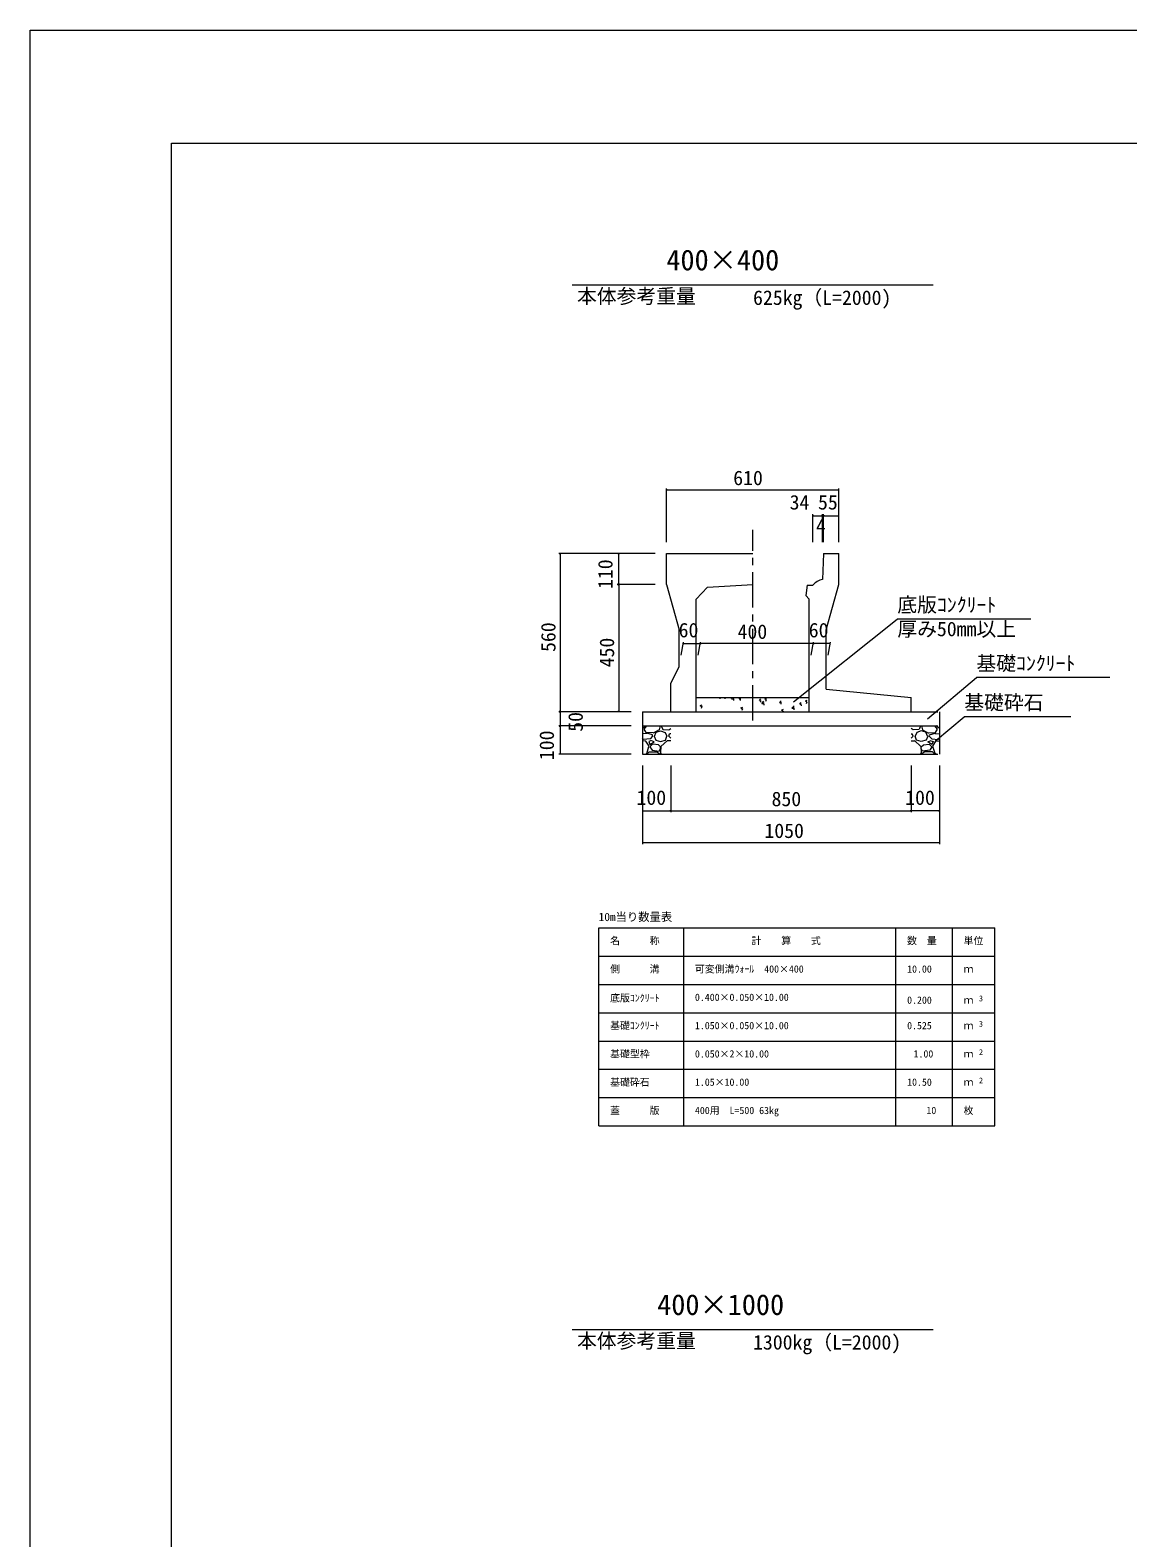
# Model space of a CAD drawing. Units: millimetres on the paper, scale 1:20. Extents: x 0 to 841, y 0 to 594.
# Drawn here: x 0 to 194.1, y 327.5 to 594 of the extents above; entities that cross this region are included whole.
import ezdxf
from ezdxf.enums import TextEntityAlignment as Align

# ---------------------------------------------------------------- set-up
doc = ezdxf.new("R2010")
doc.units = ezdxf.units.MM
doc.linetypes.add('USER1', pattern=[10, 6.25, -1.25, 1.25, -1.25])
for name, color, linetype, lineweight in [('D-STR-DIM（寸法）', 7, 'Continuous', 18), ('D-STR-HTXT（旗揚げ）', 4, 'Continuous', 18), ('D-STR-STRn（構造物）', 5, 'Continuous', 18), ('D-STR（構造物外形線）', 1, 'Continuous', 18), ('D-TTL(外枠）', 2, 'Continuous', 18), ('DEFPOINTS_2', 8, 'Continuous', 18)]:
    doc.layers.add(name, color=color, linetype=linetype, lineweight=lineweight)
doc.layers.add('D-STR-TXT（文字）', color=7, linetype='Continuous')
doc.styles.add('ＭＳ ゴシック', font='')
doc.styles.get('ＭＳ ゴシック').set_extended_font_data('MS Gothic')

msp = doc.modelspace()

# ---------------------------------------------------------------- linework, layer by layer
at = {"layer": 'D-STR-DIM（寸法）'}
for p, q in [((112.493, 503.525), (112.493, 513.014)), ((112.493, 512.764), (112.643, 512.789)), ((112.493, 512.764), (112.513, 512.764)), ((112.643, 512.739), (112.493, 512.764)), ((112.513, 512.764), (142.973, 512.764)), ((142.843, 512.789), (142.993, 512.764)), ((142.993, 512.764), (142.843, 512.739)), ((142.993, 512.764), (142.973, 512.764)), ((142.993, 503.525), (142.993, 513.014)), ((138.348, 503.525), (138.348, 508.431)), ((138.348, 508.181), (138.498, 508.206)), ((138.348, 508.181), (138.368, 508.181)), ((138.498, 508.156), (138.348, 508.181)), ((138.368, 508.181), (140.039, 508.181)), ((139.909, 508.206), (140.059, 508.181)), ((140.059, 508.181), (139.909, 508.156)), ((140.059, 508.181), (140.039, 508.181)), ((140.059, 503.525), (140.059, 508.431)), ((140.059, 503.525), (140.059, 508.431)), ((140.059, 508.181), (140.209, 508.206)), ((140.059, 508.181), (140.079, 508.181)), ((140.209, 508.156), (140.059, 508.181)), ((140.248, 508.181), (140.079, 508.181)), ((140.118, 508.206), (140.268, 508.181)), ((140.268, 508.181), (140.118, 508.156)), ((140.268, 508.181), (140.248, 508.181)), ((140.268, 503.516), (140.268, 508.431)), ((140.268, 503.516), (140.268, 508.431)), ((140.268, 508.181), (140.418, 508.206)), ((140.268, 508.181), (140.288, 508.181)), ((140.418, 508.156), (140.268, 508.181)), ((140.288, 508.181), (142.973, 508.181)), ((142.843, 508.206), (142.993, 508.181)), ((142.993, 508.181), (142.843, 508.156)), ((142.993, 508.181), (142.973, 508.181)), ((142.993, 503.525), (142.993, 508.431)), ((110.493, 501.525), (93.447, 501.525)), ((93.672, 501.375), (93.697, 501.525)), ((93.697, 501.525), (93.697, 501.505)), ((93.697, 501.525), (93.722, 501.375)), ((93.697, 501.505), (93.697, 473.545)), ((110.493, 501.525), (103.807, 501.525)), ((104.032, 501.375), (104.057, 501.525)), ((104.057, 501.525), (104.057, 501.505)), ((104.057, 501.525), (104.082, 501.375)), ((104.057, 496.045), (104.057, 501.505)), ((110.493, 496.025), (103.807, 496.025)), ((108.493, 496.025), (103.807, 496.025)), ((104.057, 496.025), (104.032, 496.175)), ((104.032, 495.875), (104.057, 496.025)), ((104.082, 496.175), (104.057, 496.025)), ((104.057, 496.025), (104.057, 496.045)), ((104.057, 496.025), (104.057, 496.005)), ((104.057, 496.025), (104.082, 495.875)), ((104.057, 496.005), (104.057, 473.545)), ((115.096, 483.525), (115.504, 485.839)), ((115.46, 485.589), (115.61, 485.614)), ((115.46, 485.589), (115.48, 485.589)), ((115.61, 485.564), (115.46, 485.589)), ((115.48, 485.589), (118.44, 485.589)), ((118.096, 483.525), (118.504, 485.839)), ((118.096, 483.525), (118.504, 485.839)), ((118.31, 485.614), (118.46, 485.589)), ((118.46, 485.589), (118.31, 485.564)), ((118.46, 485.589), (118.44, 485.589)), ((118.46, 485.589), (118.61, 485.614)), ((118.46, 485.589), (118.48, 485.589)), ((118.61, 485.564), (118.46, 485.589)), ((138.44, 485.589), (118.48, 485.589)), ((138.096, 483.525), (138.504, 485.839)), ((138.096, 483.525), (138.504, 485.839)), ((138.31, 485.614), (138.46, 485.589)), ((138.46, 485.589), (138.31, 485.564)), ((138.46, 485.589), (138.44, 485.589)), ((138.46, 485.589), (138.61, 485.614)), ((138.46, 485.589), (138.48, 485.589)), ((138.61, 485.564), (138.46, 485.589)), ((141.44, 485.589), (138.48, 485.589)), ((141.096, 483.525), (141.504, 485.839)), ((141.31, 485.614), (141.46, 485.589)), ((141.46, 485.589), (141.31, 485.564)), ((141.46, 485.589), (141.44, 485.589)), ((106.243, 473.525), (93.447, 473.525)), ((106.243, 473.525), (93.447, 473.525)), ((93.697, 473.525), (93.672, 473.675)), ((93.672, 473.375), (93.697, 473.525)), ((93.722, 473.675), (93.697, 473.525)), ((93.697, 473.525), (93.697, 473.545)), ((93.697, 473.525), (93.697, 473.505)), ((93.697, 473.525), (93.722, 473.375)), ((93.697, 473.505), (93.697, 471.045)), ((106.243, 473.525), (103.807, 473.525)), ((104.057, 473.525), (104.032, 473.675)), ((104.082, 473.675), (104.057, 473.525)), ((104.057, 473.525), (104.057, 473.545)), ((106.243, 471.025), (93.447, 471.025)), ((106.243, 471.025), (93.447, 471.025)), ((93.697, 471.025), (93.672, 471.175)), ((93.672, 470.875), (93.697, 471.025)), ((93.722, 471.175), (93.697, 471.025)), ((93.697, 471.025), (93.697, 471.045)), ((93.697, 471.025), (93.697, 471.005)), ((93.697, 471.025), (93.722, 470.875)), ((93.697, 471.005), (93.697, 466.045)), ((106.243, 466.025), (93.447, 466.025)), ((93.697, 466.025), (93.672, 466.175)), ((93.722, 466.175), (93.697, 466.025)), ((93.697, 466.025), (93.697, 466.045)), ((108.243, 464.025), (108.243, 450.152)), ((108.243, 464.025), (108.243, 455.775)), ((113.243, 464.025), (113.243, 455.775)), ((113.243, 464.025), (113.243, 455.775)), ((155.743, 464.025), (155.743, 455.775)), ((155.743, 464.025), (155.743, 455.775)), ((160.743, 464.025), (160.743, 455.775)), ((160.743, 464.025), (160.743, 450.152)), ((108.243, 456.025), (108.393, 456.05)), ((108.243, 456.025), (108.263, 456.025)), ((108.393, 456), (108.243, 456.025)), ((108.263, 456.025), (113.223, 456.025)), ((113.093, 456.05), (113.243, 456.025)), ((113.243, 456.025), (113.093, 456)), ((113.243, 456.025), (113.223, 456.025)), ((113.243, 456.025), (113.393, 456.05)), ((113.243, 456.025), (113.263, 456.025)), ((113.393, 456), (113.243, 456.025)), ((113.263, 456.025), (155.723, 456.025)), ((155.593, 456.05), (155.743, 456.025)), ((155.743, 456.025), (155.593, 456)), ((155.743, 456.025), (155.723, 456.025)), ((155.743, 456.025), (155.893, 456.05)), ((155.743, 456.025), (155.763, 456.025)), ((155.893, 456), (155.743, 456.025)), ((160.723, 456.025), (155.763, 456.025)), ((160.593, 456.05), (160.743, 456.025)), ((160.743, 456.025), (160.593, 456)), ((160.743, 456.025), (160.723, 456.025)), ((108.243, 450.402), (108.393, 450.427)), ((108.243, 450.402), (108.263, 450.402)), ((108.393, 450.377), (108.243, 450.402)), ((108.263, 450.402), (160.723, 450.402)), ((160.593, 450.427), (160.743, 450.402)), ((160.743, 450.402), (160.593, 450.377)), ((160.743, 450.402), (160.723, 450.402))]:
    msp.add_line(p, q, dxfattribs=at)
at = {"layer": 'D-STR-HTXT（旗揚げ）'}
for p, q in [((95.852, 549), (159.635, 549)), ((134.959, 475.29), (153.309, 489.885)), ((176.908, 489.885), (153.309, 489.885)), ((158.649, 472.294), (167.295, 479.558)), ((190.893, 479.558), (167.295, 479.558)), ((160.061, 468.365), (165.144, 472.627)), ((184.008, 472.627), (165.144, 472.627)), ((100.564, 435.339), (170.564, 435.339)), ((100.564, 400.339), (100.564, 435.339)), ((115.564, 400.339), (115.564, 435.339)), ((153.064, 400.339), (153.064, 435.339)), ((163.064, 419.339), (163.064, 435.339)), ((163.064, 400.339), (163.064, 435.339)), ((170.564, 400.339), (170.564, 435.339)), ((100.564, 430.339), (170.564, 430.339)), ((100.564, 425.339), (170.564, 425.339)), ((100.564, 420.339), (170.564, 420.339)), ((100.564, 415.339), (170.564, 415.339)), ((100.564, 410.339), (170.564, 410.339)), ((100.564, 405.339), (170.564, 405.339)), ((100.564, 400.339), (170.564, 400.339)), ((95.852, 364.366), (159.635, 364.366))]:
    msp.add_line(p, q, dxfattribs=at)
at = {"layer": 'D-STR-STRn（構造物）', "color": 7, "linetype": 'USER1'}
msp.add_line((127.743, 471.963), (127.743, 505.68), dxfattribs=at)
at = {"layer": 'D-STR-STRn（構造物）', "color": 7}
for p, q in [((117.743, 476.025), (137.743, 476.025)), ((118.475, 474.636), (118.825, 474.771)), ((118.475, 474.636), (118.724, 474.468)), ((118.685, 474.191), (118.786, 474.493)), ((122.004, 475.83), (121.968, 476.025)), ((122.886, 475.804), (122.96, 476.025)), ((124.007, 475.827), (124.197, 476.025)), ((124.007, 475.827), (124.451, 475.758)), ((124.409, 475.536), (124.354, 476.01)), ((125.331, 475.821), (125.502, 476.025)), ((125.331, 475.821), (125.629, 475.795)), ((125.591, 475.516), (125.533, 475.829)), ((125.661, 474.236), (126.011, 474.37)), ((128.917, 475.507), (129.158, 475.794)), ((128.917, 475.507), (129.216, 475.481)), ((129.177, 475.202), (129.119, 475.516)), ((129.343, 475), (129.732, 475.406)), ((129.343, 475), (129.788, 474.931)), ((129.745, 474.708), (129.69, 475.183)), ((129.862, 475.848), (130.212, 475.983)), ((129.862, 475.848), (130.111, 475.681)), ((130.071, 475.403), (130.173, 475.705)), ((132.503, 475.193), (132.744, 475.48)), ((132.503, 475.193), (132.802, 475.167)), ((132.763, 474.889), (132.706, 475.202)), ((134.679, 474.172), (135.069, 474.578)), ((135.082, 473.88), (135.026, 474.355)), ((136.09, 474.879), (136.331, 475.167)), ((136.09, 474.879), (136.388, 474.853)), ((136.35, 474.575), (136.292, 474.888)), ((137.048, 475.448), (137.398, 475.582)), ((137.048, 475.448), (137.296, 475.28)), ((137.257, 475.003), (137.358, 475.305)), ((125.661, 474.236), (125.91, 474.068)), ((125.87, 473.791), (125.972, 474.093)), ((132.846, 473.835), (133.197, 473.97)), ((132.847, 473.835), (133.095, 473.668)), ((133.101, 473.525), (133.157, 473.692)), ((134.679, 474.172), (135.124, 474.103))]:
    msp.add_line(p, q, dxfattribs=at)
at = {"layer": 'D-STR-STRn（構造物）'}
for p, q in [((108.243, 473.525), (108.243, 466.025)), ((108.243, 473.525), (160.493, 473.525)), ((160.743, 473.525), (160.743, 466.025)), ((108.243, 471.025), (160.493, 471.025)), ((108.243, 470.59), (108.806, 471.025)), ((109.006, 469.717), (108.243, 469.637)), ((108.552, 470.473), (109.049, 471.025)), ((108.912, 469.87), (108.562, 470.47)), ((110.149, 469.783), (108.899, 469.883)), ((110, 469.476), (109, 469.726)), ((110.052, 469.223), (109.602, 468.723)), ((110.053, 469.22), (110.003, 469.47)), ((111.204, 470.319), (110.154, 469.769)), ((110.298, 469.224), (110.598, 468.524)), ((110.351, 469.223), (110.651, 469.923)), ((110.653, 469.923), (111.453, 470.173)), ((111.404, 471.023), (111.204, 470.323)), ((111.45, 470.173), (112.25, 469.873)), ((111.574, 471.025), (111.844, 470.384)), ((111.849, 470.37), (112.899, 470.32)), ((112.253, 469.871), (112.553, 469.221)), ((112.3, 468.525), (112.55, 469.225)), ((113.243, 468.865), (112.9, 469.239)), ((112.901, 469.224), (113.051, 469.624)), ((112.902, 470.327), (113.243, 470.59)), ((113.243, 469.637), (113.056, 469.617)), ((156.084, 470.327), (155.743, 470.59)), ((155.743, 469.637), (155.93, 469.617)), ((155.743, 468.865), (156.086, 469.239)), ((156.086, 469.224), (155.936, 469.624)), ((157.138, 470.37), (156.088, 470.32)), ((156.734, 469.871), (156.434, 469.221)), ((156.686, 468.525), (156.436, 469.225)), ((157.536, 470.173), (156.736, 469.873)), ((157.413, 471.025), (157.143, 470.384)), ((158.334, 469.923), (157.534, 470.173)), ((157.583, 471.023), (157.783, 470.323)), ((157.782, 470.319), (158.832, 469.769)), ((158.636, 469.223), (158.336, 469.923)), ((158.689, 469.224), (158.389, 468.524)), ((158.838, 469.783), (160.088, 469.883)), ((158.934, 469.22), (158.984, 469.47)), ((158.935, 469.223), (159.385, 468.723)), ((158.986, 469.476), (159.986, 469.726)), ((160.435, 470.473), (159.938, 471.025)), ((159.98, 469.717), (160.743, 469.637)), ((160.075, 469.87), (160.425, 470.47)), ((160.743, 470.59), (160.18, 471.025)), ((108.45, 468.639), (108.243, 468.865)), ((108.853, 468.318), (108.243, 468.369)), ((109.599, 468.726), (108.449, 468.626)), ((109.413, 467.426), (108.863, 468.326)), ((109.003, 466.171), (109.403, 467.421)), ((109.049, 466.025), (109.452, 466.473)), ((109.35, 468.273), (109.55, 467.773)), ((109.701, 468.421), (109.351, 468.271)), ((109.452, 466.473), (110.752, 466.473)), ((109.55, 467.774), (110.3, 468.224)), ((109.55, 467.325), (109.95, 466.725)), ((110.052, 467.823), (109.552, 467.323)), ((110.304, 468.224), (109.704, 468.424)), ((109.954, 466.721), (111.204, 466.571)), ((111.058, 467.676), (110.058, 467.826)), ((110.598, 468.519), (111.448, 468.269)), ((110.75, 466.484), (111.4, 466.034)), ((111.463, 467.312), (111.063, 467.662)), ((111.203, 466.574), (111.453, 467.024)), ((111.444, 466.334), (111.574, 466.025)), ((111.5, 467.375), (111.45, 466.325)), ((111.452, 467.023), (111.452, 467.323)), ((111.455, 468.27), (112.305, 468.52)), ((112.653, 468.423), (111.503, 467.373)), ((113.243, 468.369), (112.653, 468.418)), ((155.743, 468.369), (156.333, 468.418)), ((156.334, 468.423), (157.484, 467.373)), ((157.532, 468.27), (156.682, 468.52)), ((157.543, 466.334), (157.413, 466.025)), ((157.487, 467.375), (157.537, 466.325)), ((157.524, 467.312), (157.924, 467.662)), ((157.783, 466.574), (157.533, 467.024)), ((157.535, 467.023), (157.535, 467.323)), ((158.389, 468.519), (157.539, 468.269)), ((158.236, 466.484), (157.586, 466.034)), ((159.033, 466.721), (157.783, 466.571)), ((157.929, 467.676), (158.929, 467.826)), ((159.535, 466.473), (158.235, 466.473)), ((158.683, 468.224), (159.283, 468.424)), ((159.436, 467.774), (158.686, 468.224)), ((158.935, 467.823), (159.435, 467.323)), ((159.436, 467.325), (159.036, 466.725)), ((159.285, 468.421), (159.635, 468.271)), ((159.388, 468.726), (160.538, 468.626)), ((159.637, 468.273), (159.437, 467.773)), ((159.938, 466.025), (159.535, 466.473)), ((159.574, 467.426), (160.124, 468.326)), ((159.984, 466.171), (159.584, 467.421)), ((160.133, 468.318), (160.743, 468.369)), ((160.536, 468.639), (160.743, 468.865)), ((108.243, 466.025), (141.743, 466.025)), ((108.243, 466.025), (160.493, 466.025)), ((108.806, 466.025), (109.002, 466.177)), ((160.18, 466.025), (159.984, 466.177))]:
    msp.add_line(p, q, dxfattribs=at)
at = {"layer": 'D-STR（構造物外形線）'}
for p, q in [((112.493, 496.025), (112.493, 501.525)), ((112.493, 501.525), (127.743, 501.525)), ((140.268, 501.525), (140.059, 496.933)), ((140.268, 501.525), (142.993, 501.525)), ((142.993, 496.025), (142.993, 501.525)), ((112.493, 496.025), (114.743, 488.025)), ((119.74, 495.545), (127.743, 496.025)), ((137.348, 495.925), (137.135, 494.071)), ((137.348, 495.925), (138.348, 495.925)), ((140.743, 488.025), (142.993, 496.025)), ((117.743, 493.425), (119.74, 495.545)), ((117.743, 473.525), (117.743, 493.425)), ((137.135, 494.071), (137.743, 493.425)), ((137.743, 473.525), (137.743, 493.425)), ((114.743, 481.525), (114.743, 488.025)), ((140.743, 477.525), (140.743, 488.025)), ((113.243, 478.525), (114.743, 481.525)), ((113.243, 473.525), (113.243, 478.525)), ((140.743, 477.525), (155.743, 476.025)), ((155.743, 473.525), (155.743, 476.025)), ((113.243, 473.525), (117.743, 473.525)), ((137.743, 473.525), (142.243, 473.525)), ((137.743, 473.525), (155.493, 473.525))]:
    msp.add_line(p, q, dxfattribs=at)
msp.add_arc((141.17, 493.09), 4, 106.13239, 134.86529, dxfattribs=at)
at = {"layer": 'D-TTL(外枠）'}
for p, q in [((25, 574), (820, 574)), ((25, 20), (25, 574))]:
    msp.add_line(p, q, dxfattribs=at)
at = {"layer": 'DEFPOINTS_2'}
for p, q in [((0, 0), (0, 594)), ((0, 594), (841, 594))]:
    msp.add_line(p, q, dxfattribs=at)

# ---------------------------------------------------------------- texts
at = {"layer": 'D-STR-DIM（寸法）', "style": 'ＭＳ ゴシック'}
for s, p in [('610', (124.297, 512.814)), ('34', (134.273, 508.506)), ('55', (139.287, 508.506)), ('4', (138.931, 504.31)), ('60', (114.65, 485.914)), ('400', (125.067, 485.639)), ('60', (137.65, 485.914)), ('100', (107.199, 456.304)), ('850', (131.073, 456.075)), ('100', (154.699, 456.304)), ('1050', (129.812, 450.452))]:
    msp.add_text(s, height=2.566, dxfattribs=at).set_placement(p, align=Align.BOTTOM_LEFT)
for s, p in [('110', (103.732, 495.231)), ('560', (93.647, 484.105)), ('450', (104.007, 481.382)), ('50', (98.465, 469.992)), ('100', (93.372, 464.981))]:
    msp.add_text(s, height=2.566, rotation=90, dxfattribs=at).set_placement(p, align=Align.BOTTOM_LEFT)
at = {"layer": 'D-STR-TXT（文字）', "style": 'ＭＳ ゴシック'}
for s, height, p in [('400×400', 3.666, (112.478, 550.449)), ('本体参考重量', 2.566, (96.682, 544.933)), ('625kg（L=2000)', 2.566, (127.802, 544.67)), ('底版ｺﾝｸﾘｰﾄ', 2.566, (153.309, 490.385)), ('厚み50mm以上', 2.566, (153.309, 486.113)), ('基礎ｺﾝｸﾘｰﾄ', 2.566, (167.295, 480.058)), ('基礎砕石', 2.566, (165.144, 473.127)), ('10m当り数量表', 1.466, (100.51, 436.102)), ('名\u3000\u3000\u3000称', 1.283, (102.526, 432.041)), ('計\u3000\u3000算\u3000\u3000式', 1.283, (127.53, 432.041)), ('数\u3000量', 1.283, (155.026, 432.041)), ('単位', 1.283, (165.026, 432.041)), ('側\u3000\u3000\u3000溝', 1.283, (102.526, 427.041)), ('可変側溝ｳｫｰﾙ\u3000400×400', 1.283, (117.526, 427.041)), ('10.00', 1.283, (155.039, 427.041)), ('ｍ', 1.283, (165.026, 427.041)), ('底版ｺﾝｸﾘｰﾄ', 1.283, (102.526, 421.908)), ('0.400×0.050×10.00', 1.283, (117.526, 422.041)), ('0.200', 1.283, (155.039, 421.541)), ('ｍ', 1.283, (165.026, 421.541)), ('3', 1.026, (167.727, 422.043)), ('基礎ｺﾝｸﾘｰﾄ', 1.283, (102.526, 417.041)), ('1.050×0.050×10.00', 1.283, (117.526, 417.041)), ('0.525', 1.283, (155.039, 417.041)), ('ｍ', 1.283, (165.026, 417.041)), ('3', 1.026, (167.727, 417.543)), ('基礎型枠', 1.283, (102.526, 412.041)), ('0.050×2×10.00', 1.283, (117.526, 412.041)), ('1.00', 1.283, (156.176, 412.041)), ('ｍ', 1.283, (165.026, 412.041)), ('2', 1.026, (167.727, 412.543)), ('基礎砕石', 1.283, (102.526, 407.041)), ('1.05×10.00', 1.283, (117.526, 407.041)), ('10.50', 1.283, (155.039, 407.041)), ('ｍ', 1.283, (165.026, 407.041)), ('2', 1.026, (167.727, 407.543)), ('蓋\u3000\u3000\u3000版', 1.283, (102.526, 402.041)), ('400用\u3000L=500 63kg', 1.283, (117.526, 402.041)), ('10', 1.283, (158.45, 402.041)), ('枚', 1.283, (165.026, 402.041)), ('400×1000', 3.666, (110.853, 365.815)), ('本体参考重量', 2.566, (96.682, 360.3)), ('1300kg（L=2000)', 2.566, (127.802, 360.036))]:
    msp.add_text(s, height=height, dxfattribs=at).set_placement(p, align=Align.BOTTOM_LEFT)

doc.saveas('drawing.dxf')
